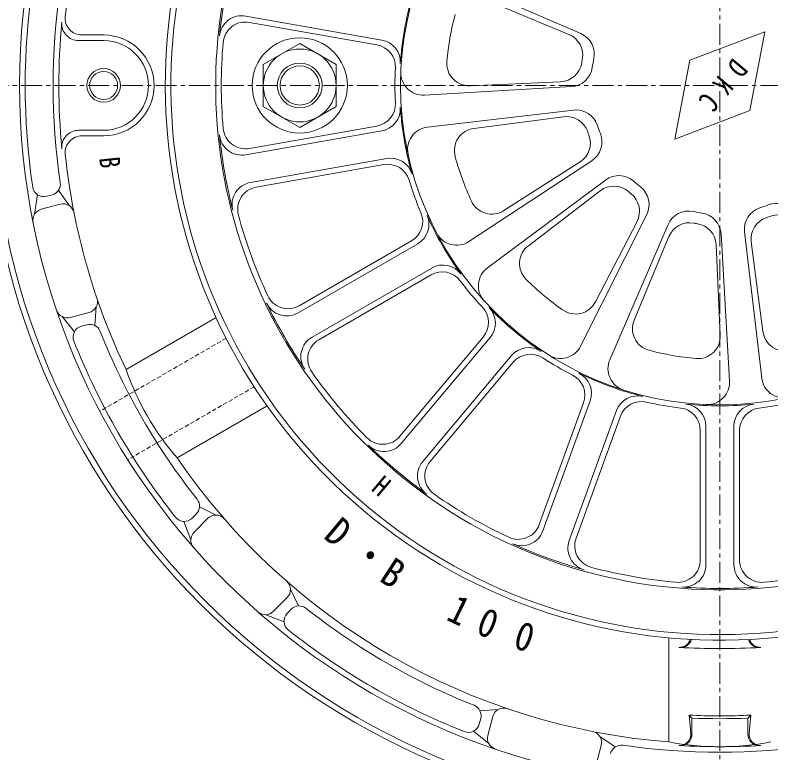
# Model space of a CAD drawing. Units: millimetres, scale not verified. Extents: x -1380 to 1380, y -955 to 955.
# Drawn here: x -575.8 to -440.9, y 106.4 to 238.1 of the extents above; entities that cross this region are included whole.
import ezdxf
from ezdxf.enums import TextEntityAlignment as Align

# ---------------------------------------------------------------- set-up
doc = ezdxf.new("R2010")
doc.units = ezdxf.units.MM
doc.header["$LTSCALE"] = 3
doc.linetypes.add('USER1', pattern=[2, 1.25, -0.25, 0.25, -0.25])
doc.linetypes.add('USER2', pattern=[0.375, 0.25, -0.125])
for name, color, linetype, lineweight in [('0-3_L-1', 7, 'Continuous', 18), ('0-4_L-5', 2, 'USER1', 18), ('0-5_L-3', 7, 'Continuous', 18), ('0-B_L-1a', 3, 'Continuous', 18), ('0-C_L-1b', 150, 'Continuous', 18)]:
    doc.layers.add(name, color=color, linetype=linetype, lineweight=lineweight)
doc.styles.add('ＭＳ ゴシック', font='')
doc.styles.get('ＭＳ ゴシック').set_extended_font_data('MS Gothic')

msp = doc.modelspace()

# ---------------------------------------------------------------- linework, layer by layer
at = {"layer": '0-3_L-1'}
msp.add_circle((-449.951, 225.543), 131, dxfattribs=at)
at = {"layer": '0-4_L-5'}
for p, q in [((-449.951, 470.543), (-449.951, -19.457)), ((-204.951, 225.543), (-694.951, 225.543))]:
    msp.add_line(p, q, dxfattribs=at)
at = {"layer": '0-5_L-3'}
msp.add_lwpolyline([(-531.451, 229.295), (-524.951, 233.048), (-518.451, 229.295), (-518.451, 221.79), (-524.951, 218.037), (-531.451, 221.79)], close=True, dxfattribs=at)
for centre, radius in [((-449.951, 225.543), 130), ((-524.951, 225.543), 8.5), ((-524.951, 225.543), 6.5), ((-524.951, 225.543), 3.5)]:
    msp.add_circle(centre, radius, dxfattribs=at)
at = {"layer": '0-5_L-3', "color": 4}
msp.add_circle((-524.951, 225.543), 4, dxfattribs=at)
at = {"layer": '0-B_L-1a'}
for p, q in [((-498.901, 245.196), (-474.784, 234.802)), ((-476.905, 234.642), (-491.808, 240.848)), ((-510.294, 233.644), (-534.597, 237.929)), ((-511.168, 232.783), (-533.941, 236.798)), ((-502.671, 223.816), (-476.453, 225.335)), ((-478.392, 226.211), (-494.518, 225.476)), ((-502.17, 218.088), (-476.086, 221.145)), ((-477.843, 219.946), (-493.853, 217.869)), ((-510.294, 217.441), (-534.597, 213.156)), ((-511.168, 218.302), (-533.941, 214.287)), ((-509.425, 212.517), (-533.729, 208.232)), ((-494.745, 197.687), (-472.799, 212.112)), ((-474.915, 211.901), (-488.514, 203.202)), ((-509.953, 211.409), (-532.725, 207.393)), ((-491.447, 192.977), (-470.386, 208.667)), ((-471.308, 206.75), (-484.134, 196.946)), ((-474.816, 179.022), (-463.022, 202.488)), ((-464.75, 201.247), (-472.177, 186.913)), ((-469.605, 176.592), (-459.21, 200.71)), ((-459.05, 198.589), (-465.256, 183.686)), ((-448.225, 172.823), (-449.744, 199.041)), ((-442.496, 173.324), (-445.553, 199.407)), ((-503.884, 197.291), (-525.256, 184.952)), ((-505, 197.801), (-525.026, 186.24)), ((-450.619, 197.102), (-449.885, 180.975)), ((-444.354, 197.65), (-442.277, 181.641)), ((-501.384, 192.961), (-522.756, 180.622)), ((-501.5, 191.739), (-521.526, 180.177)), ((-492.192, 180.646), (-507.056, 162.933)), ((-490.969, 180.549), (-506.831, 161.645)), ((-487.138, 177.335), (-503.001, 158.431)), ((-486.83, 176.147), (-501.694, 158.433)), ((-474.289, 168.907), (-482.198, 147.177)), ((-473.106, 169.234), (-481.547, 146.044)), ((-468.408, 167.524), (-476.848, 144.334)), ((-467.712, 166.512), (-475.62, 144.783)), ((-452.451, 164.71), (-452.451, 140.032)), ((-447.451, 164.71), (-447.451, 140.032)), ((-453.451, 163.998), (-453.451, 140.874)), ((-446.451, 163.998), (-446.451, 140.874))]:
    msp.add_line(p, q, dxfattribs=at)
msp.add_lwpolyline([(-441.916, 235.118), (-444.589, 221.043), (-457.986, 215.967), (-455.313, 230.042)], close=True, dxfattribs=at)
msp.add_circle((-449.951, 225.543), 57, dxfattribs=at)
for centre, radius, start, end in [((-449.951, 225.543), 99, 323.54633, 136.45367), ((-449.951, 225.543), 98, 324.18153, 135.81847), ((-449.951, 225.543), 90, 328.96599, 131.03401), ((-449.951, 225.543), 99, 143.54633, 316.45367), ((-449.951, 225.543), 98, 144.18153, 315.81847), ((-449.951, 225.543), 90, 148.96599, 311.03401), ((-449.951, 225.543), 89.757, 165.65309, 174.34691), ((-449.951, 225.543), 57.179, 163.90105, 176.09895), ((-535.291, 233.99), 4, 80, 174.34691), ((-449.951, 225.543), 48.921, 165.01826, 174.98174), ((-534.636, 232.859), 4, 80, 175.06209), ((-476.367, 231.128), 4, 348.06032, 66.68428), ((-510.988, 229.705), 4, 356.09895, 80), ((-478.443, 230.949), 4, 349.25486, 67.39209), ((-449.951, 225.543), 89, 175.06209, 184.93791), ((-511.863, 228.844), 4, 356.94796, 80), ((-494.7, 229.472), 4, 174.98174, 272.60791), ((-478.574, 230.207), 4, 272.60791, 350.74514), ((-449.951, 225.543), 25, 169.25486, 170.74514), ((-449.951, 225.543), 23, 168.06032, 171.93968), ((-449.951, 225.543), 58, 176.94796, 183.05204), ((-502.903, 227.81), 4, 177.54865, 273.31572), ((-476.684, 229.328), 4, 273.31572, 351.93968), ((-511.863, 222.242), 4, 280, 3.05204), ((-510.988, 221.38), 4, 280, 3.90105), ((-449.951, 225.543), 57.179, 183.90105, 196.09895), ((-477.329, 215.979), 4, 19.25486, 97.39209), ((-475.621, 217.172), 4, 18.06032, 96.68428), ((-534.636, 218.226), 4, 184.93791, 280), ((-501.704, 214.115), 4, 96.68428, 192.45135), ((-493.338, 213.902), 4, 97.39209, 195.01826), ((-449.951, 225.543), 25, 199.25486, 200.74514), ((-449.951, 225.543), 23, 198.06032, 201.93968), ((-449.951, 225.543), 89.757, 185.65309, 194.34691), ((-535.291, 217.095), 4, 185.65309, 280), ((-477.071, 215.271), 4, 302.60791, 20.74514), ((-474.996, 215.455), 4, 303.31572, 21.93968), ((-508.731, 208.578), 4, 16.09895, 100), ((-449.951, 225.543), 48.921, 195.01826, 204.98174), ((-509.258, 207.469), 4, 16.94796, 100), ((-467.996, 205.459), 4, 48.06032, 126.68428), ((-533.034, 204.293), 4, 100, 194.34691), ((-449.951, 225.543), 58, 196.94796, 203.05204), ((-449.951, 225.543), 23, 228.06032, 231.93968), ((-532.031, 203.454), 4, 100, 195.06209), ((-468.879, 203.572), 4, 49.25486, 127.39209), ((-449.951, 225.543), 25, 229.25486, 230.74514), ((-466.596, 204.284), 4, 333.31572, 51.93968), ((-468.301, 203.087), 4, 332.60791, 50.74514), ((-490.67, 206.571), 4, 204.98174, 302.60791), ((-449.951, 225.543), 23, 288.06032, 291.93968), ((-439.863, 200.498), 4, 33.31572, 111.93968), ((-449.951, 225.543), 89, 195.06209, 204.93791), ((-507, 201.266), 4, 300, 23.05204), ((-505.884, 200.756), 4, 300, 23.90105), ((-449.951, 225.543), 57.179, 203.90105, 216.09895), ((-455.537, 199.127), 4, 78.06032, 156.68428), ((-449.951, 225.543), 23, 258.06032, 261.93968), ((-453.737, 198.809), 4, 3.31572, 81.93968), ((-441.581, 199.873), 4, 108.06032, 186.68428), ((-439.679, 198.423), 4, 32.60791, 110.74514), ((-455.358, 197.051), 4, 79.25486, 157.39209), ((-440.388, 198.165), 4, 109.25486, 187.39209), ((-449.951, 225.543), 25, 289.25486, 290.74514), ((-449.951, 225.543), 25, 259.25486, 260.74514), ((-454.615, 196.92), 4, 2.60791, 80.74514), ((-496.942, 201.03), 4, 207.54865, 303.31572), ((-481.705, 193.768), 4, 127.39209, 225.01826), ((-499.384, 189.497), 4, 36.09895, 120), ((-489.057, 189.77), 4, 126.68428, 222.45135), ((-499.5, 188.275), 4, 36.94796, 120), ((-449.951, 225.543), 58, 216.94796, 223.05204), ((-449.951, 225.543), 48.921, 225.01826, 234.98174), ((-527.026, 189.704), 4, 204.93791, 300), ((-527.256, 188.416), 4, 205.65309, 300), ((-449.951, 225.543), 89.757, 205.65309, 214.34691), ((-475.729, 188.753), 4, 234.98174, 332.60791), ((-495.257, 183.218), 4, 320, 43.05204), ((-449.951, 225.543), 57.179, 223.90105, 236.09895), ((-494.033, 183.12), 4, 320, 43.90105), ((-461.564, 182.148), 4, 157.39209, 255.01826), ((-453.88, 180.793), 4, 264.98174, 2.60791), ((-438.311, 182.156), 4, 187.39209, 285.01826), ((-520.756, 177.158), 4, 120, 214.34691), ((-519.526, 176.713), 4, 120, 215.06209), ((-484.074, 174.764), 4, 56.09895, 140), ((-478.39, 180.819), 4, 237.54865, 333.31572), ((-449.951, 225.543), 48.921, 255.01826, 264.98174), ((-483.766, 173.576), 4, 56.94796, 140), ((-449.951, 225.543), 58, 236.94796, 243.05204), ((-465.931, 175.009), 4, 156.68428, 252.45135), ((-449.951, 225.543), 89, 215.06209, 224.93791), ((-476.865, 170.602), 4, 340, 63.90105), ((-449.951, 225.543), 57.179, 243.90105, 256.09895), ((-478.048, 170.275), 4, 340, 63.05204), ((-452.218, 172.591), 4, 267.54865, 3.31572), ((-438.524, 173.789), 4, 186.68428, 282.45135), ((-464.649, 166.156), 4, 76.09895, 160), ((-463.953, 165.144), 4, 76.94796, 160), ((-449.951, 225.543), 58, 256.94796, 263.05204), ((-449.951, 225.543), 57.179, 263.90105, 276.09895), ((-456.451, 164.71), 4, 0, 83.90105), ((-443.451, 164.71), 4, 96.09895, 180), ((-449.951, 225.543), 58, 276.94796, 283.05204), ((-457.451, 163.998), 4, 0, 83.05204), ((-442.451, 163.998), 4, 96.94796, 180), ((-510.12, 165.504), 4, 224.93791, 320), ((-509.896, 164.216), 4, 225.65309, 320), ((-449.951, 225.543), 89.757, 225.65309, 234.34691), ((-499.937, 155.859), 4, 140, 234.34691), ((-498.63, 155.862), 4, 140, 235.06209), ((-449.951, 225.543), 89, 235.06209, 244.93791), ((-485.957, 148.545), 4, 244.93791, 340), ((-485.305, 147.412), 4, 245.65309, 340), ((-471.862, 143.415), 4, 160, 255.06209), ((-449.951, 225.543), 89.757, 245.65309, 254.34691), ((-473.089, 142.966), 4, 160, 254.34691), ((-457.451, 140.874), 4, 264.93791, 0), ((-442.451, 140.874), 4, 180, 275.06209), ((-449.951, 225.543), 89, 255.06209, 264.93791), ((-456.451, 140.032), 4, 265.65309, 0), ((-443.451, 140.032), 4, 180, 274.34691), ((-449.951, 225.543), 89, 275.06209, 284.93791), ((-449.951, 225.543), 89.757, 265.65309, 274.34691)]:
    msp.add_arc(centre, radius, start, end, dxfattribs=at)
at = {"layer": '0-C_L-1b'}
for p, q in [((-559.951, 233.543), (-564.424, 233.543)), ((-559.951, 234.543), (-563.82, 234.543)), ((-559.951, 217.543), (-564.424, 217.543)), ((-559.951, 216.543), (-563.82, 216.543)), ((-566.133, 204.108), (-567.995, 206.86)), ((-572.277, 202.559), (-571.737, 206.027)), ((-570.121, 205.766), (-569.149, 206.027)), ((-571.097, 203.435), (-567.708, 204.342)), ((-565.92, 184.116), (-562.532, 185.024)), ((-561.285, 186.014), (-561.522, 182.7)), ((-567.381, 184.284), (-565.179, 181.551)), ((-539.874, 184.131), (-555.952, 174.848)), ((-563.91, 182.584), (-562.937, 182.845)), ((-530.776, 168.373), (-546.855, 159.09)), ((-539.851, 148.889), (-542.839, 150.341)), ((-544.133, 148.331), (-543.422, 149.043)), ((-544.397, 144.475), (-545.663, 147.748)), ((-543.812, 145.824), (-541.332, 148.304)), ((-526.605, 135.643), (-525.153, 132.655)), ((-529.67, 131.682), (-527.19, 134.162)), ((-531.019, 131.097), (-527.745, 129.831)), ((-527.163, 131.36), (-526.451, 132.072)), ((-459.049, 126.962), (-459.049, 108.395)), ((-489.479, 114.209), (-492.794, 113.972)), ((-492.909, 111.584), (-492.649, 112.556)), ((-491.378, 109.574), (-490.47, 112.962)), ((-455.451, 113.177), (-454.951, 112.653)), ((-455.451, 113.177), (-455.159, 109.946)), ((-454.951, 112.653), (-454.951, 109.754)), ((-444.451, 113.177), (-444.951, 112.653)), ((-444.951, 112.653), (-444.951, 109.754)), ((-444.451, 113.177), (-444.743, 109.946)), ((-491.209, 108.113), (-493.943, 110.315)), ((-471.386, 109.36), (-468.634, 107.498)), ((-472.059, 104.397), (-471.151, 107.785))]:
    msp.add_line(p, q, dxfattribs=at)
at = {"layer": '0-C_L-1b', "linetype": 'USER2'}
for p, q in [((-538.078, 180.436), (-560.618, 167.423)), ((-533.078, 171.776), (-555.618, 158.763))]:
    msp.add_line(p, q, dxfattribs=at)
at = {"layer": '0-C_L-1b'}
for centre, radius in [((-449.951, 225.543), 125), ((-559.951, 225.543), 3), ((-559.951, 225.543), 2.5)]:
    msp.add_circle(centre, radius, dxfattribs=at)
for centre, radius, start, end in [((-449.951, 225.543), 117.5, 154.44064, 173.98415), ((-449.951, 225.543), 124, 171.58944, 188.41056), ((-449.951, 225.543), 119, 171.64414, 188.35586), ((-563.82, 237.543), 3, 173.98415, 270), ((-449.951, 225.543), 118, 174.51114, 185.48886), ((-564.424, 236.543), 3, 174.51114, 270), ((-559.951, 225.543), 9, 270, 90), ((-559.951, 225.543), 8, 270, 90), ((-564.424, 214.543), 3, 90, 185.48886), ((-563.82, 213.543), 3, 90, 186.01585), ((-449.951, 225.543), 117.5, 186.01585, 205.55936), ((-569.667, 207.959), 2, 285, 8.35586), ((-570.639, 207.698), 2, 188.41056, 285), ((-567.191, 202.411), 2, 11.16143, 105), ((-570.579, 201.503), 2, 105, 191.27081), ((-563.05, 186.956), 2, 285, 18.83857), ((-566.438, 186.048), 2, 198.72919, 285), ((-563.392, 180.652), 2, 105, 201.58944), ((-562.42, 180.913), 2, 21.64414, 105), ((-449.951, 225.543), 119, 201.64414, 218.35586), ((-449.951, 225.543), 124, 201.58944, 218.41056), ((-509.744, 191.021), 48.957, 199.29051, 220.70949), ((-449.951, 225.543), 117.5, 214.44064, 265.55936), ((-544.836, 150.457), 2, 315, 38.35586), ((-545.548, 149.745), 2, 218.41056, 315), ((-539.918, 146.89), 2, 41.16143, 135), ((-542.398, 144.41), 2, 135, 221.27081), ((-528.604, 135.576), 2, 315, 48.83857), ((-525.037, 130.658), 2, 51.64414, 135), ((-449.951, 225.543), 119, 231.64414, 248.35586), ((-531.084, 133.096), 2, 228.72919, 315), ((-525.749, 129.946), 2, 135, 231.58944), ((-449.951, 225.543), 124, 231.58944, 248.41056), ((-457.151, 127.266), 2, 266.44158, 343.07007), ((-456.951, 127.254), 2, 266.54039, 343.12222), ((-442.951, 127.254), 2, 196.87778, 273.45961), ((-442.751, 127.266), 2, 196.92993, 273.55842), ((-449.951, 243.043), 118, 266.44158, 273.55842), ((-494.581, 113.074), 2, 345, 68.35586), ((-488.538, 112.444), 2, 71.16143, 165), ((-449.951, 225.543), 112.5, 267.19776, 272.80224), ((-449.951, 225.543), 113, 267.46396, 272.53604), ((-494.841, 112.102), 2, 248.41056, 345), ((-489.446, 109.056), 2, 165, 251.27081), ((-473.083, 108.303), 2, 345, 78.83857), ((-457.151, 109.766), 2, 266.44158, 5.16775), ((-456.951, 109.754), 2, 266.54039, 0), ((-442.951, 109.754), 2, 180, 273.45961), ((-442.751, 109.766), 2, 174.83225, 273.55842), ((-449.951, 156.499), 48.957, 259.29051, 280.70949), ((-467.535, 105.827), 2, 81.64414, 165), ((-449.951, 225.543), 119, 261.64414, 278.35586), ((-449.951, 225.543), 118, 266.44158, 273.55842)]:
    msp.add_arc(centre, radius, start, end, dxfattribs=at)

# ---------------------------------------------------------------- texts
at = {"layer": '0-B_L-1a', "color": 7, "style": 'ＭＳ ゴシック', "width": 0.85}
for s, rotation, p in [('D', 230, (-448.384, 231.299)), ('K', 230, (-450.956, 228.235)), ('C', 230, (-453.462, 225.248)), ('H', 320, (-513.065, 152.53))]:
    msp.add_text(s, height=3.666, rotation=rotation, dxfattribs=at).set_placement(p, align=Align.BOTTOM_LEFT)
at = {"layer": '0-C_L-1b', "color": 7, "style": 'ＭＳ ゴシック'}
for s, height, rotation, width, p in [('B', 3.666, 276, 0.8, (-561.837, 212.496)), ('D', 5.132, 320, 0.9, (-521.89, 143.741)), ('・', 5.132, 323.5, 0.9, (-517.377, 140.217)), ('B', 5.132, 327, 0.9, (-511.835, 135.982)), ('1', 5.132, 334, 0.9, (-499.696, 128.914)), ('0', 5.132, 338, 0.9, (-494.337, 126.42)), ('0', 5.132, 342, 0.9, (-487.566, 123.799))]:
    msp.add_text(s, height=height, rotation=rotation, dxfattribs=dict(at, width=width)).set_placement(p, align=Align.BOTTOM_LEFT)

doc.saveas('drawing.dxf')
